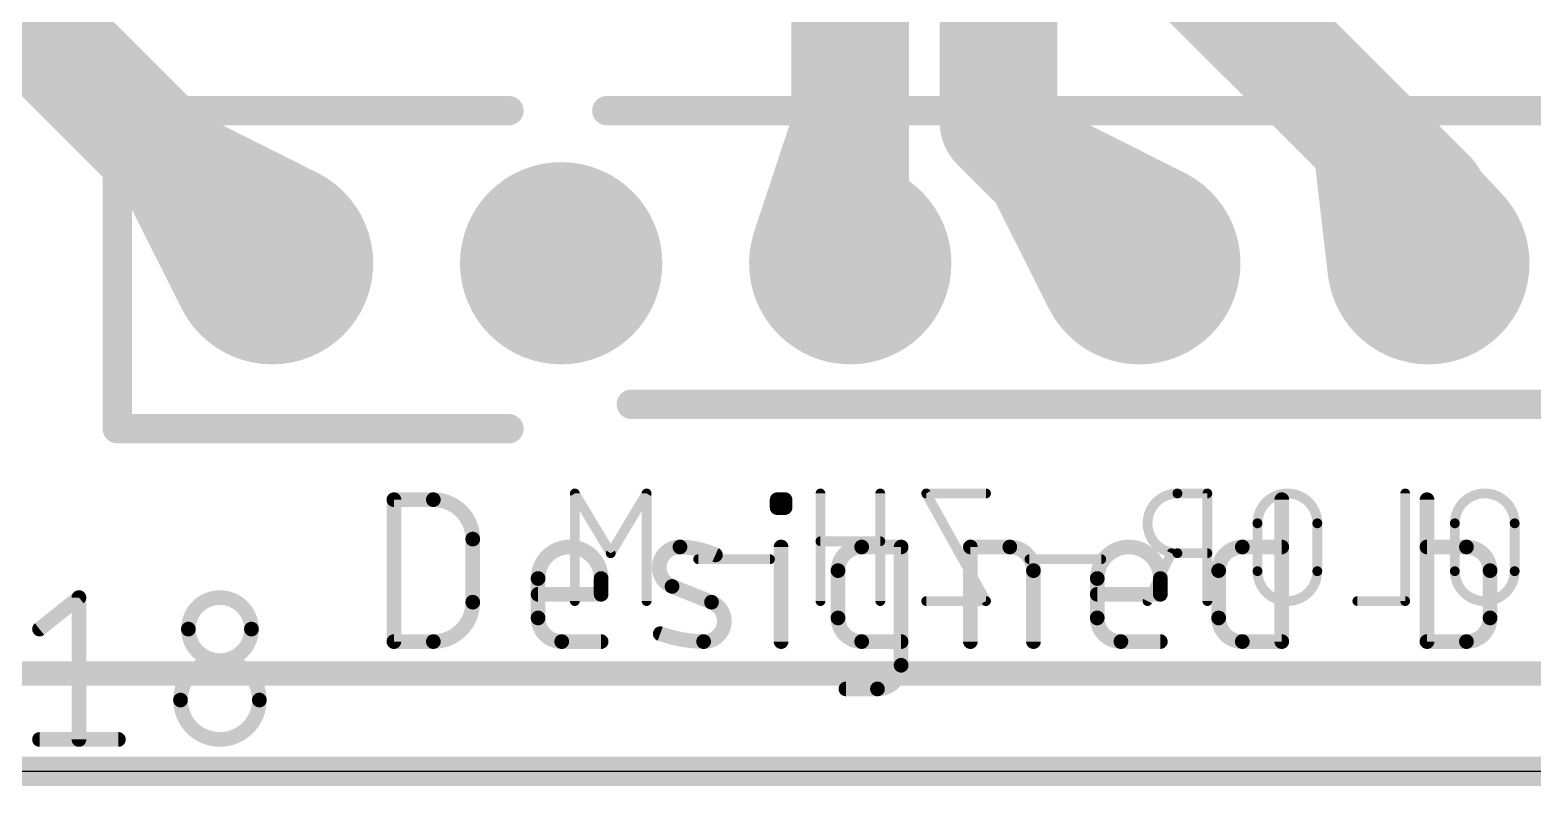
# Model space of a CAD drawing. Extents: x -0.6 to 18.1, y -1.8 to 18.1.
# Drawn here: x 5.64 to 13.44, y -0.08 to 3.85 of the extents above; entities that cross this region are included whole.
import ezdxf

# ---------------------------------------------------------------- set-up
doc = ezdxf.new("R2010")
doc.units = 0
for name, color, linetype in [('1', 12, 'CONTINUOUS'), ('16', 132, 'CONTINUOUS'), ('17', 110, 'CONTINUOUS'), ('20', 31, 'CONTINUOUS'), ('22', 253, 'CONTINUOUS'), ('27', 253, 'CONTINUOUS'), ('28', 253, 'CONTINUOUS'), ('42', 132, 'CONTINUOUS')]:
    doc.layers.add(name, color=color, linetype=linetype)

# ---------------------------------------------------------------- blocks, each defined once
blk = doc.blocks.new('ROUNDP')
at = {"const_width": 0.5}
blk.add_lwpolyline([(0, -0.25, 1), (0, 0.25, 1), (0, -0.25)], format="xyb", dxfattribs=at)

msp = doc.modelspace()

# ---------------------------------------------------------------- linework, layer by layer
at = {"layer": '1', "const_width": 0.6096}
for points in [[(10.668, 3.368), (10.668, 7.874)], [(9.899, 6.865), (9.899, 3.337)], [(6.404, 3.132), (4.572, 4.964)], [(11.557, 4.318), (12.6035, 3.2715)], [(10.904, 3.132), (10.668, 3.368)], [(9.899, 3.337), (9.69, 2.7063)], [(9.899, 3.337), (9.899, 2.637)], [(12.6035, 3.2715), (12.899, 2.976)], [(12.6035, 3.2715), (12.6803, 2.6115)], [(12.6035, 3.2715), (13.0592, 2.788)], [(6.899, 2.637), (6.404, 3.132)], [(6.404, 3.132), (6.7022, 2.5382)], [(6.404, 3.132), (6.9978, 2.8338)], [(11.399, 2.637), (10.904, 3.132)], [(10.904, 3.132), (11.2022, 2.5382)], [(10.904, 3.132), (11.4978, 2.8338)], [(12.899, 2.976), (12.899, 2.637)], [(6.899, 2.637), (6.9978, 2.8338)], [(11.399, 2.637), (11.4978, 2.8338)], [(12.899, 2.637), (13.0592, 2.788)], [(9.899, 2.637), (9.69, 2.7063)], [(6.899, 2.637), (6.7022, 2.5382)], [(11.399, 2.637), (11.2022, 2.5382)], [(12.899, 2.637), (12.6803, 2.6115)]]:
    msp.add_lwpolyline(points, dxfattribs=at)
at = {"layer": '1', "const_width": 0.3048}
for points in [[(10.7758, 3.4758, 1), (10.5602, 3.2602)], [(10.0514, 3.337, 1), (9.7466, 3.337)], [(10.0437, 3.2891, 1), (9.7543, 3.3849)], [(10.5156, 3.368, 1), (10.8204, 3.368)], [(12.7112, 3.3793, 1), (12.4957, 3.1638)], [(12.7548, 3.2892, 1), (12.4521, 3.2539)], [(12.7143, 3.3761, 1), (12.4926, 3.167)], [(12.4957, 3.1638, 1), (12.7112, 3.3793)], [(6.5402, 3.2004, 1), (6.2678, 3.0636)], [(6.4724, 3.2682, 1), (6.3356, 2.9958)], [(6.5118, 3.2397, 1), (6.2963, 3.0242)], [(9.7466, 3.337, 1), (10.0514, 3.337)], [(11.0402, 3.2004, 1), (10.7678, 3.0636)], [(10.9724, 3.2682, 1), (10.8356, 2.9958)], [(11.0118, 3.2397, 1), (10.7963, 3.0242)], [(6.2963, 3.0242, 1), (6.5118, 3.2397)], [(10.7963, 3.0242, 1), (11.0118, 3.2397)], [(13.0514, 2.976, 1), (12.7466, 2.976)], [(12.7912, 2.8682, 1), (13.0068, 3.0838)], [(7.134, 2.7654, 1), (6.8616, 2.9022)], [(6.9294, 2.6976, 1), (7.0662, 2.97)], [(11.634, 2.7654, 1), (11.3616, 2.9022)], [(11.4294, 2.6976, 1), (11.5662, 2.97)], [(12.9483, 2.6835, 1), (13.1701, 2.8926)], [(13.1638, 2.6771, 1), (12.9547, 2.8989)], [(9.7379, 2.8509, 1), (9.642, 2.5616)], [(6.7912, 2.5292, 1), (7.0068, 2.7448)], [(6.9674, 2.5008, 1), (6.8306, 2.7732)], [(9.5453, 2.7542, 1), (9.8346, 2.6583)], [(9.8511, 2.4923, 1), (9.9469, 2.7817)], [(11.2912, 2.5292, 1), (11.5068, 2.7448)], [(11.4674, 2.5008, 1), (11.3306, 2.7732)], [(12.6627, 2.7629, 1), (12.6979, 2.4602)], [(12.7945, 2.7479, 1), (13.0035, 2.5261)], [(12.9166, 2.4856, 1), (12.8814, 2.7884)], [(6.6338, 2.6744, 1), (6.7706, 2.402)], [(6.7628, 2.7054, 1), (7.0352, 2.5686)], [(11.1338, 2.6744, 1), (11.2706, 2.402)], [(11.2628, 2.7054, 1), (11.5352, 2.5686)], [(6.566, 2.4698, 1), (6.8384, 2.6066)], [(9.7466, 2.637, 1), (10.0514, 2.637)], [(11.066, 2.4698, 1), (11.3384, 2.6066)], [(12.5289, 2.5939, 1), (12.8317, 2.6292)], [(12.7466, 2.637, 1), (13.0514, 2.637)]]:
    msp.add_lwpolyline(points, format="xyb", dxfattribs=at)
at = {"layer": '16', "const_width": 0.1524}
msp.add_lwpolyline([(17.78, 0), (0, 0)], dxfattribs=at)
at = {"layer": '20'}
msp.add_line((0, 0), (17.8, 0), dxfattribs=at)
at = {"layer": '22', "const_width": 0.127}
msp.add_lwpolyline([(5.399, 0.507), (17.399, 0.507)], dxfattribs=at)
at = {"layer": '27'}
for points, const_width in [([(7.5311, 1.4288, 1), (7.5311, 1.3907)], 0.0381), ([(7.5502, 1.4097, 1), (7.5121, 1.4097)], 0.0381), ([(7.7357, 1.4288, 1), (7.7357, 1.3907)], 0.0381), ([(7.9403, 1.2051, 0.4142), (7.7357, 1.4097)], 0.0762), ([(7.7357, 1.3907, 1), (7.7357, 1.4288)], 0.0381), ([(9.5197, 1.4288, 1), (9.5197, 1.3907)], 0.0381), ([(9.5387, 1.4097, 1), (9.5006, 1.4097)], 0.0381), ([(9.5197, 1.3878, 1), (9.5197, 1.3497)], 0.0381), ([(9.5796, 1.4097, 1), (9.5415, 1.4097)], 0.0381), ([(9.5606, 1.3907, 1), (9.5606, 1.4288)], 0.0381), ([(9.5606, 1.3497, 1), (9.5606, 1.3878)], 0.0381), ([(12.1572, 1.4097, 1), (12.1191, 1.4097)], 0.0381), ([(12.9109, 1.4097, 1), (12.8728, 1.4097)], 0.0381), ([(9.5006, 1.3688, 1), (9.5387, 1.3688)], 0.0381), ([(9.5415, 1.3688, 1), (9.5796, 1.3688)], 0.0381), ([(7.9594, 1.2051, 1), (7.9213, 1.2051)], 0.0381), ([(7.9213, 1.2051, 1), (7.9594, 1.2051)], 0.0381), ([(8.6065, 1.0005, 1), (8.2792, 1.0005)], 0.0762), ([(9.0154, 1.1642, 0.8318), (8.9745, 0.9596)], 0.0762), ([(9.1996, 1.1232, 0.1025), (9.0154, 1.1642)], 0.0762), ([(9.0157, 1.1832, 1), (9.0152, 1.1451)], 0.0381), ([(9.0152, 1.1451, 1), (9.0157, 1.1832)], 0.0381), ([(9.5592, 1.1642, 1), (9.5211, 1.1642)], 0.0381), ([(9.9584, 1.1642, 0.4142), (9.8356, 1.0414)], 0.0762), ([(9.9584, 1.1832, 1), (9.9584, 1.1451)], 0.0381), ([(9.9584, 1.1451, 1), (9.9584, 1.1832)], 0.0381), ([(10.1821, 1.1642, 1), (10.144, 1.1642)], 0.0381), ([(10.163, 1.1451, 1), (10.163, 1.1832)], 0.0381), ([(10.5415, 1.1642, 1), (10.5034, 1.1642)], 0.0381), ([(10.5225, 1.1832, 1), (10.5225, 1.1451)], 0.0381), ([(10.8498, 1.0414, 0.4142), (10.7271, 1.1642)], 0.0762), ([(10.7271, 1.1832, 1), (10.7271, 1.1451)], 0.0381), ([(10.7271, 1.1451, 1), (10.7271, 1.1832)], 0.0381), ([(11.5082, 1.0005, 1), (11.1808, 1.0005)], 0.0762), ([(11.9335, 1.1642, 0.4142), (11.8107, 1.0414)], 0.0762), ([(11.9335, 1.1832, 1), (11.9335, 1.1451)], 0.0381), ([(11.9335, 1.1451, 1), (11.9335, 1.1832)], 0.0381), ([(12.1381, 1.1451, 1), (12.1381, 1.1832)], 0.0381), ([(12.8918, 1.1832, 1), (12.8918, 1.1451)], 0.0381), ([(13.2192, 1.0414, 0.4142), (13.0964, 1.1642)], 0.0762), ([(13.0964, 1.1832, 1), (13.0964, 1.1451)], 0.0381), ([(13.0964, 1.1451, 1), (13.0964, 1.1832)], 0.0381), ([(9.1918, 1.1059, 1), (9.2074, 1.1406)], 0.0381), ([(8.2982, 1.0005, 1), (8.2601, 1.0005)], 0.0381), ([(8.2601, 1.0005, 1), (8.2982, 1.0005)], 0.0381), ([(8.6256, 1.0005, 1), (8.5875, 1.0005)], 0.0381), ([(8.5875, 1.0005, 1), (8.6256, 1.0005)], 0.0381), ([(9.8547, 1.0414, 1), (9.8166, 1.0414)], 0.0381), ([(9.8166, 1.0414, 1), (9.8547, 1.0414)], 0.0381), ([(10.8689, 1.0414, 1), (10.8308, 1.0414)], 0.0381), ([(10.8308, 1.0414, 1), (10.8689, 1.0414)], 0.0381), ([(11.1999, 1.0005, 1), (11.1618, 1.0005)], 0.0381), ([(11.1618, 1.0005, 1), (11.1999, 1.0005)], 0.0381), ([(11.5273, 1.0005, 1), (11.4892, 1.0005)], 0.0381), ([(11.4892, 1.0005, 1), (11.5273, 1.0005)], 0.0381), ([(11.8298, 1.0414, 1), (11.7917, 1.0414)], 0.0381), ([(11.7917, 1.0414, 1), (11.8298, 1.0414)], 0.0381), ([(13.2382, 1.0414, 1), (13.2001, 1.0414)], 0.0381), ([(13.2001, 1.0414, 1), (13.2382, 1.0414)], 0.0381), ([(5.9158, 0.9017, 1), (5.8777, 0.9017)], 0.0381), ([(5.9087, 0.8868, 1), (5.8849, 0.9166)], 0.0381), ([(6.792, 0.738, 1), (6.4646, 0.738)], 0.0762), ([(8.2792, 0.9377, 1), (8.2792, 0.8996)], 0.0381), ([(8.5875, 0.9186, 1), (8.6256, 0.9186)], 0.0381), ([(8.6065, 0.8996, 1), (8.6065, 0.9377)], 0.0381), ([(8.9816, 0.9772, 1), (8.9674, 0.9419)], 0.0381), ([(8.9674, 0.9419, 1), (8.9816, 0.9772)], 0.0381), ([(11.1808, 0.9377, 1), (11.1808, 0.8996)], 0.0381), ([(11.4892, 0.9186, 1), (11.5273, 0.9186)], 0.0381), ([(11.5082, 0.8996, 1), (11.5082, 0.9377)], 0.0381), ([(7.7357, 0.6731, 0.4142), (7.9403, 0.8777)], 0.0762), ([(7.9594, 0.8777, 1), (7.9213, 0.8777)], 0.0381), ([(7.9213, 0.8777, 1), (7.9594, 0.8777)], 0.0381), ([(9.1382, 0.6731, 0.8318), (9.1791, 0.8777)], 0.0762), ([(9.1862, 0.8954, 1), (9.1721, 0.86)], 0.0381), ([(9.1721, 0.86, 1), (9.1862, 0.8954)], 0.0381), ([(8.2982, 0.7959, 1), (8.2601, 0.7959)], 0.0381), ([(8.2601, 0.7959, 1), (8.2982, 0.7959)], 0.0381), ([(8.2792, 0.7959, 0.4142), (8.4019, 0.6731)], 0.0762), ([(9.8356, 0.7959, 0.4142), (9.9584, 0.6731)], 0.0762), ([(9.8547, 0.7959, 1), (9.8166, 0.7959)], 0.0381), ([(9.8166, 0.7959, 1), (9.8547, 0.7959)], 0.0381), ([(11.1808, 0.7959, 0.4142), (11.3036, 0.6731)], 0.0762), ([(11.1999, 0.7959, 1), (11.1618, 0.7959)], 0.0381), ([(11.1618, 0.7959, 1), (11.1999, 0.7959)], 0.0381), ([(11.8107, 0.7959, 0.4142), (11.9335, 0.6731)], 0.0762), ([(11.8298, 0.7959, 1), (11.7917, 0.7959)], 0.0381), ([(11.7917, 0.7959, 1), (11.8298, 0.7959)], 0.0381), ([(13.0964, 0.6731, 0.4142), (13.2192, 0.7959)], 0.0762), ([(13.2382, 0.7959, 1), (13.2001, 0.7959)], 0.0381), ([(13.2001, 0.7959, 1), (13.2382, 0.7959)], 0.0381), ([(5.6802, 0.7529, 1), (5.704, 0.7231)], 0.0381), ([(6.4836, 0.738, 1), (6.4455, 0.738)], 0.0381), ([(6.4455, 0.738, 1), (6.4836, 0.738)], 0.0381), ([(6.4646, 0.738, 1), (6.792, 0.738)], 0.0762), ([(6.811, 0.738, 1), (6.7729, 0.738)], 0.0381), ([(6.7729, 0.738, 1), (6.811, 0.738)], 0.0381), ([(7.5311, 0.6922, 1), (7.5311, 0.6541)], 0.0381), ([(7.7357, 0.6921, 1), (7.7357, 0.6541)], 0.0381), ([(7.7357, 0.6541, 1), (7.7357, 0.6922)], 0.0381), ([(8.4019, 0.6922, 1), (8.4019, 0.6541)], 0.0381), ([(8.4019, 0.6541, 1), (8.4019, 0.6922)], 0.0381), ([(8.6065, 0.6541, 1), (8.6065, 0.6922)], 0.0381), ([(8.9131, 0.714, 0.083), (9.1382, 0.6731)], 0.0762), ([(8.9196, 0.7319, 1), (8.9067, 0.6961)], 0.0381), ([(9.1385, 0.6921, 1), (9.1379, 0.654)], 0.0381), ([(9.1379, 0.6541, 1), (9.1385, 0.6921)], 0.0381), ([(9.9584, 0.6922, 1), (9.9584, 0.6541)], 0.0381), ([(9.9584, 0.6541, 1), (9.9584, 0.6922)], 0.0381), ([(10.163, 0.6541, 1), (10.163, 0.6922)], 0.0381), ([(11.3036, 0.6922, 1), (11.3036, 0.6541)], 0.0381), ([(11.3036, 0.6541, 1), (11.3036, 0.6922)], 0.0381), ([(11.5082, 0.6541, 1), (11.5082, 0.6922)], 0.0381), ([(11.9335, 0.6922, 1), (11.9335, 0.6541)], 0.0381), ([(11.9335, 0.6541, 1), (11.9335, 0.6922)], 0.0381), ([(12.1381, 0.6541, 1), (12.1381, 0.6922)], 0.0381), ([(12.8918, 0.6922, 1), (12.8918, 0.6541)], 0.0381), ([(13.0964, 0.6922, 1), (13.0964, 0.6541)], 0.0381), ([(13.0964, 0.6541, 1), (13.0964, 0.6922)], 0.0381), ([(7.5121, 0.6731, 1), (7.5502, 0.6731)], 0.0381), ([(9.5211, 0.6731, 1), (9.5592, 0.6731)], 0.0381), ([(10.5034, 0.6731, 1), (10.5415, 0.6731)], 0.0381), ([(10.8308, 0.6731, 1), (10.8689, 0.6731)], 0.0381), ([(12.1191, 0.6731, 1), (12.1572, 0.6731)], 0.0381), ([(12.8728, 0.6731, 1), (12.9109, 0.6731)], 0.0381), ([(6.8329, 0.3697, 1), (6.4237, 0.3697)], 0.0762), ([(10.0402, 0.4276, 0.4142), (10.163, 0.5503)], 0.0762), ([(10.1821, 0.5503, 1), (10.144, 0.5503)], 0.0381), ([(10.144, 0.5503, 1), (10.1821, 0.5503)], 0.0381), ([(6.4237, 0.3697, 1), (6.8329, 0.3697)], 0.0762), ([(6.4427, 0.3697, 1), (6.4046, 0.3697)], 0.0381), ([(6.8519, 0.3697, 1), (6.8138, 0.3697)], 0.0381), ([(9.8765, 0.4466, 1), (9.8765, 0.4085)], 0.0381), ([(10.0402, 0.4466, 1), (10.0402, 0.4085)], 0.0381), ([(10.0402, 0.4085, 1), (10.0402, 0.4466)], 0.0381), ([(6.4046, 0.3697, 1), (6.4427, 0.3697)], 0.0381), ([(6.8138, 0.3697, 1), (6.8519, 0.3697)], 0.0381), ([(5.6921, 0.1842, 1), (5.6921, 0.146)], 0.0381), ([(5.8777, 0.1651, 1), (5.9158, 0.1651)], 0.0381), ([(6.1014, 0.146, 1), (6.1014, 0.1842)], 0.0381)]:
    msp.add_lwpolyline(points, format="xyb", dxfattribs=dict(at, const_width=const_width))
at = {"layer": '27', "const_width": 0.0762}
for points in [[(7.5311, 0.6731), (7.5311, 1.4097)], [(7.5311, 1.4097), (7.7357, 1.4097)], [(9.5197, 1.3688), (9.5197, 1.4097)], [(9.5197, 1.4097), (9.5606, 1.4097)], [(9.5606, 1.3688), (9.5197, 1.3688)], [(9.5606, 1.4097), (9.5606, 1.3688)], [(12.1381, 1.4097), (12.1381, 0.6731)], [(12.8918, 1.4097), (12.8918, 0.6731)], [(7.9403, 1.2051), (7.9403, 0.8777)], [(9.5401, 0.6731), (9.5401, 1.1642)], [(9.9584, 1.1642), (10.163, 1.1642)], [(10.163, 1.1642), (10.163, 0.5503)], [(10.5225, 0.6731), (10.5225, 1.1642)], [(10.5225, 1.1642), (10.7271, 1.1642)], [(11.9335, 1.1642), (12.1381, 1.1642)], [(13.0964, 1.1642), (12.8918, 1.1642)], [(8.2792, 0.7959), (8.2792, 1.0005)], [(8.6065, 1.0005), (8.6065, 0.9186)], [(9.8356, 0.7959), (9.8356, 1.0414)], [(10.8498, 1.0414), (10.8498, 0.6731)], [(11.1808, 0.7959), (11.1808, 1.0005)], [(11.5082, 1.0005), (11.5082, 0.9186)], [(11.8107, 0.7959), (11.8107, 1.0414)], [(13.2192, 0.7959), (13.2192, 1.0414)], [(5.6921, 0.738), (5.8968, 0.9017)], [(5.8968, 0.9017), (5.8968, 0.1651)], [(8.6065, 0.9186), (8.2792, 0.9186)], [(9.1791, 0.8777), (8.9745, 0.9596)], [(11.5082, 0.9186), (11.1808, 0.9186)], [(7.7357, 0.6731), (7.5311, 0.6731)], [(8.6065, 0.6731), (8.4019, 0.6731)], [(10.163, 0.6731), (9.9584, 0.6731)], [(11.5082, 0.6731), (11.3036, 0.6731)], [(12.1381, 0.6731), (11.9335, 0.6731)], [(12.8918, 0.6731), (13.0964, 0.6731)], [(10.0402, 0.4276), (9.8765, 0.4276)], [(5.6921, 0.1651), (6.1014, 0.1651)]]:
    msp.add_lwpolyline(points, dxfattribs=at)
at = {"layer": '28', "const_width": 0.0508}
for points in [[(8.6562, 1.1318), (8.4699, 1.4422)], [(8.4699, 1.4422), (8.4699, 0.8834)], [(8.8424, 1.4422), (8.6562, 1.1318)], [(8.8424, 0.8834), (8.8424, 1.4422)], [(9.7445, 1.4422), (9.7445, 0.8834)], [(10.055, 0.8834), (10.055, 1.4422)], [(10.6036, 1.4422), (10.2932, 1.4422)], [(10.2932, 1.4422), (10.6036, 0.8834)], [(11.7521, 1.4422), (11.5969, 1.4422)], [(11.7521, 0.8834), (11.7521, 1.4422)], [(12.7787, 1.4422), (12.7787, 0.8834)], [(12.0122, 1.287), (12.0122, 1.0386)], [(12.3227, 1.0386), (12.3227, 1.287)], [(13.0363, 1.287), (13.0363, 1.0386)], [(13.3468, 1.0386), (13.3468, 1.287)], [(10.055, 1.1938), (9.7445, 1.1938)], [(9.4825, 1.1007), (9.11, 1.1007)], [(11.2016, 1.1007), (10.829, 1.1007)], [(11.4417, 0.8834), (11.5659, 1.1318)], [(11.5969, 1.1318), (11.7521, 1.1318)], [(10.6036, 0.8834), (10.2932, 0.8834)], [(12.7787, 0.8834), (12.5304, 0.8834)]]:
    msp.add_lwpolyline(points, dxfattribs=at)
at = {"layer": '28'}
for points, const_width in [([(8.4808, 1.4487, 1), (8.459, 1.4357)], 0.0254), ([(8.4826, 1.4422, 1), (8.4572, 1.4422)], 0.0254), ([(8.8551, 1.4422, 1), (8.8297, 1.4422)], 0.0254), ([(8.8533, 1.4357, 1), (8.8315, 1.4487)], 0.0254), ([(9.7572, 1.4422, 1), (9.7318, 1.4422)], 0.0254), ([(10.0677, 1.4422, 1), (10.0423, 1.4422)], 0.0254), ([(10.2932, 1.4549, 1), (10.2932, 1.4295)], 0.0254), ([(10.3043, 1.4484, 1), (10.2821, 1.436)], 0.0254), ([(10.6036, 1.4295, 1), (10.6036, 1.4549)], 0.0254), ([(11.5969, 1.4422, 1), (11.5969, 1.1318)], 0.0508), ([(11.5969, 1.4549, 1), (11.5969, 1.4295)], 0.0254), ([(11.5969, 1.4295, 1), (11.5969, 1.4549)], 0.0254), ([(11.7648, 1.4422, 1), (11.7394, 1.4422)], 0.0254), ([(11.7521, 1.4295, 1), (11.7521, 1.4549)], 0.0254), ([(12.3227, 1.287, 1), (12.0122, 1.287)], 0.0508), ([(12.7914, 1.4422, 1), (12.766, 1.4422)], 0.0254), ([(13.3468, 1.287, 1), (13.0363, 1.287)], 0.0508), ([(12.0249, 1.287, 1), (11.9995, 1.287)], 0.0254), ([(11.9995, 1.287, 1), (12.0249, 1.287)], 0.0254), ([(12.3354, 1.287, 1), (12.31, 1.287)], 0.0254), ([(12.31, 1.287, 1), (12.3354, 1.287)], 0.0254), ([(13.049, 1.287, 1), (13.0236, 1.287)], 0.0254), ([(13.0236, 1.287, 1), (13.049, 1.287)], 0.0254), ([(13.3595, 1.287, 1), (13.3341, 1.287)], 0.0254), ([(13.3341, 1.287, 1), (13.3595, 1.287)], 0.0254), ([(9.7445, 1.2065, 1), (9.7445, 1.1811)], 0.0254), ([(10.055, 1.1811, 1), (10.055, 1.2065)], 0.0254), ([(8.6453, 1.1383, 1), (8.667, 1.1252)], 0.0254), ([(8.6453, 1.1252, 1), (8.667, 1.1383)], 0.0254), ([(9.11, 1.1134, 1), (9.11, 1.088)], 0.0254), ([(9.4825, 1.088, 1), (9.4825, 1.1134)], 0.0254), ([(10.829, 1.1134, 1), (10.829, 1.088)], 0.0254), ([(11.2016, 1.088, 1), (11.2016, 1.1134)], 0.0254), ([(11.5772, 1.1261, 1), (11.5545, 1.1374)], 0.0254), ([(11.5969, 1.1445, 1), (11.5969, 1.1191)], 0.0254), ([(11.5969, 1.1191, 1), (11.5969, 1.1444)], 0.0254), ([(11.7521, 1.1191, 1), (11.7521, 1.1445)], 0.0254), ([(12.0122, 1.0386, 1), (12.3227, 1.0386)], 0.0508), ([(12.0249, 1.0386, 1), (11.9995, 1.0386)], 0.0254), ([(11.9995, 1.0386, 1), (12.0249, 1.0386)], 0.0254), ([(12.3354, 1.0386, 1), (12.31, 1.0386)], 0.0254), ([(12.31, 1.0386, 1), (12.3354, 1.0386)], 0.0254), ([(13.0363, 1.0386, 1), (13.3468, 1.0386)], 0.0508), ([(13.049, 1.0386, 1), (13.0236, 1.0386)], 0.0254), ([(13.0236, 1.0386, 1), (13.049, 1.0386)], 0.0254), ([(13.3595, 1.0386, 1), (13.3341, 1.0386)], 0.0254), ([(13.3341, 1.0386, 1), (13.3595, 1.0386)], 0.0254), ([(8.4572, 0.8834, 1), (8.4826, 0.8834)], 0.0254), ([(8.8297, 0.8834, 1), (8.8551, 0.8834)], 0.0254), ([(9.7318, 0.8834, 1), (9.7572, 0.8834)], 0.0254), ([(10.0423, 0.8834, 1), (10.0677, 0.8834)], 0.0254), ([(10.2932, 0.8961, 1), (10.2932, 0.8707)], 0.0254), ([(10.5925, 0.8772, 1), (10.6147, 0.8896)], 0.0254), ([(10.6036, 0.8707, 1), (10.6036, 0.8961)], 0.0254), ([(11.4303, 0.8891, 1), (11.453, 0.8777)], 0.0254), ([(11.7394, 0.8834, 1), (11.7648, 0.8834)], 0.0254), ([(12.5304, 0.8961, 1), (12.5304, 0.8707)], 0.0254), ([(12.766, 0.8834, 1), (12.7914, 0.8834)], 0.0254), ([(12.7787, 0.8707, 1), (12.7787, 0.8961)], 0.0254)]:
    msp.add_lwpolyline(points, format="xyb", dxfattribs=dict(at, const_width=const_width))
at = {"layer": '42', "const_width": 0.1524}
for points in [[(8.128, 3.429), (6.096, 3.429)], [(6.096, 3.429), (6.096, 1.778)], [(8.636, 3.429), (16.637, 3.429)], [(16.637, 1.905), (8.763, 1.905)], [(6.096, 1.778), (8.128, 1.778)]]:
    msp.add_lwpolyline(points, dxfattribs=at)
at = {"layer": '42', "const_width": 0.0762}
for points in [[(6.096, 3.4671, 1), (6.096, 3.3909)], [(6.1341, 3.429, 1), (6.0579, 3.429)], [(8.128, 3.3909, 1), (8.128, 3.4671)], [(8.636, 3.4671, 1), (8.636, 3.3909)], [(8.763, 1.9431, 1), (8.763, 1.8669)], [(6.096, 1.8161, 1), (6.096, 1.7399)], [(6.0579, 1.778, 1), (6.1341, 1.778)], [(8.128, 1.7399, 1), (8.128, 1.8161)]]:
    msp.add_lwpolyline(points, format="xyb", dxfattribs=at)

# ---------------------------------------------------------------- block references
at = {"layer": '17', "xscale": 1.05, "yscale": 1.05, "rotation": 180}
for p in [(6.899, 2.637), (6.899, 2.637), (8.399, 2.637), (8.399, 2.637), (9.899, 2.637), (9.899, 2.637), (11.399, 2.637), (11.399, 2.637), (12.899, 2.637), (12.899, 2.637)]:
    msp.add_blockref('ROUNDP', p, dxfattribs=at)

doc.saveas('drawing.dxf')
